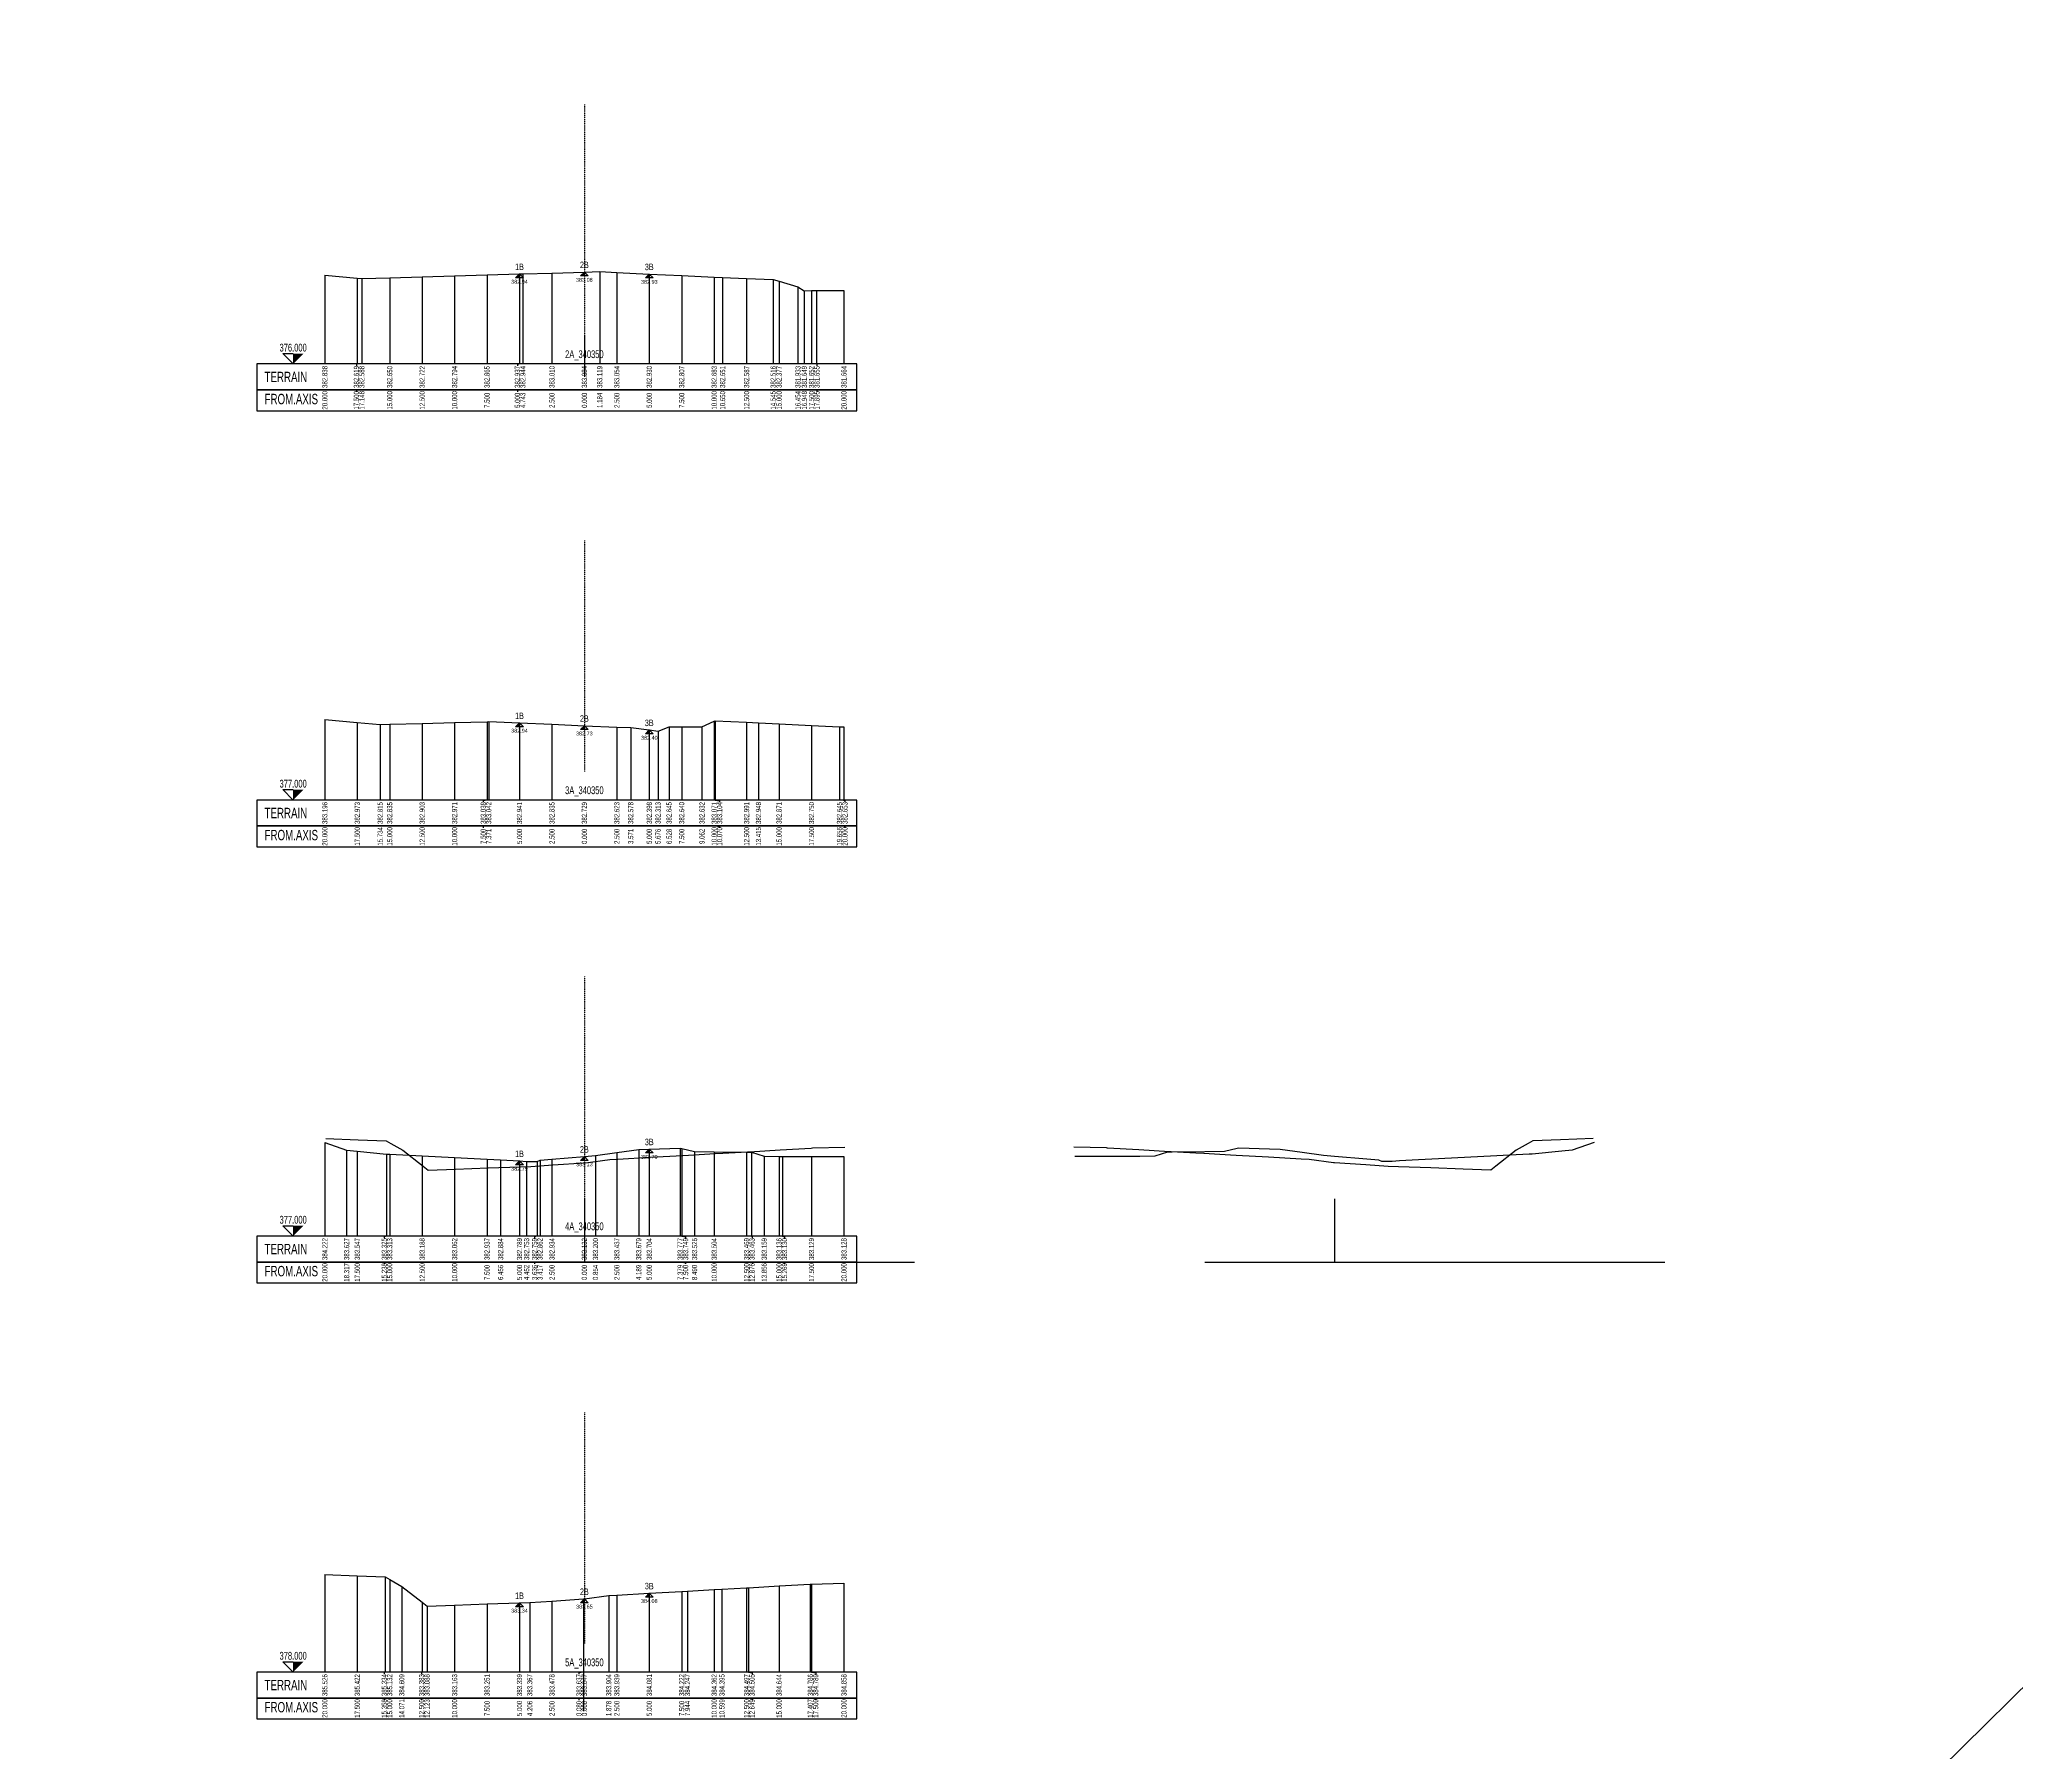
# Model space of a CAD drawing. Header units: centimetres. Extents: x 8495135 to 959133560, y 4530079 to 463453963.
# Drawn here: x 959014000 to 959029233, y 463407081 to 463420280 of the extents above; entities that cross this region are included whole.
import ezdxf
from ezdxf.enums import TextEntityAlignment as Align

# ---------------------------------------------------------------- set-up
doc = ezdxf.new("R2010")
doc.units = ezdxf.units.CM
doc.header["$LTSCALE"] = 0.1
doc.linetypes.add('CROSS2', pattern=[2, 1, -0.5, 0, -0.5])
for name, color, linetype in [('40_AXIS', 2, 'CROSS2'), ('40_ELEV_LABEL', 7, 'Continuous'), ('40_INTERS_POINTS', 7, 'Continuous'), ('40_PROFILE_NUMBER', 7, 'Continuous'), ('40_REF_ELEV', 7, 'Continuous'), ('40_RUBRIC_1_DESCRIPTON', 4, 'Continuous'), ('40_RUBRIC_2_DESCRIPTON', 4, 'Continuous'), ('40_RUBRIC_3', 7, 'Continuous'), ('40_RUBRIC_4', 7, 'Continuous'), ('40_TEMPLATE', 9, 'Continuous'), ('40_TERRAIN', 3, 'Continuous'), ('40_TERRAIN_VERT', 2, 'Continuous'), ('br_dimension', 1, 'Continuous'), ('br_hatch_tumen', 8, 'Continuous')]:
    doc.layers.add(name, color=color, linetype=linetype)
doc.styles.add('CROSS', font='CGSAPPS.SHX')
doc.styles.add('PLATEIA', font='CGSAPPS.SHX')
doc.styles.get("Standard").update_dxf_attribs({"font": 'arial.ttf'})

# ---------------------------------------------------------------- blocks, each defined once
blk = doc.blocks.new('CGSA_hgt15')
for p, q in [((-1, -1), (0, 0)), ((0, 0), (1, -1)), ((0, -1), (0, 0)), ((0, -1), (-1, -1)), ((1, -1), (0, -1))]:
    blk.add_line(p, q)
blk.add_solid([(0, 0), (0, -1), (-1, -1)])

msp = doc.modelspace()

# ---------------------------------------------------------------- linework, layer by layer
at = {"layer": '40_AXIS'}
for p, q in [((959018198.21, 463419780.07), (959018198.21, 463418000.07)), ((959018198.21, 463416420.07), (959018198.21, 463414640.07)), ((959018198.21, 463413060.07), (959018198.21, 463411280.07)), ((959018198.21, 463409700.07), (959018198.21, 463407920.07))]:
    msp.add_line(p, q, dxfattribs=at)
at = {"layer": '40_REF_ELEV'}
for p, q in [((959015954.21, 463417780.07), (959015874.21, 463417860.07)), ((959015874.21, 463417860.07), (959015954.21, 463417860.07)), ((959015954.21, 463414420.07), (959015874.21, 463414500.07)), ((959015874.21, 463414500.07), (959015954.21, 463414500.07)), ((959015954.21, 463411060.07), (959015874.21, 463411140.07)), ((959015874.21, 463411140.07), (959015954.21, 463411140.07)), ((959015954.21, 463407700.07), (959015874.21, 463407780.07)), ((959015874.21, 463407780.07), (959015954.21, 463407780.07))]:
    msp.add_line(p, q, dxfattribs=at)
for points in [[(959015954.21, 463417780.07), (959016034.21, 463417860.07), (959015954.21, 463417860.07)], [(959015954.21, 463414420.07), (959016034.21, 463414500.07), (959015954.21, 463414500.07)], [(959015954.21, 463411060.07), (959016034.21, 463411140.07), (959015954.21, 463411140.07)], [(959015954.21, 463407700.07), (959016034.21, 463407780.07), (959015954.21, 463407780.07)]]:
    msp.add_solid(points, dxfattribs=at)
at = {"layer": '40_RUBRIC_3'}
for points in [[(959016448.21, 463417780.07), (959016441.41, 463417775.07), (959016441.41, 463417765.07)], [(959017698.21, 463417780.07), (959017681.91, 463417775.07), (959017681.91, 463417765.07)], [(959019987.71, 463417780.07), (959019990.21, 463417775.07), (959019990.21, 463417765.07)], [(959017448.21, 463414420.07), (959017419.11, 463414415.07), (959017419.11, 463414405.07)], [(959019205.21, 463414420.07), (959019240.21, 463414415.07), (959019240.21, 463414405.07)], [(959020198.21, 463414420.07), (959020205.81, 463414415.07), (959020205.81, 463414405.07)], [(959016674.41, 463411060.07), (959016656.21, 463411055.07), (959016656.21, 463411045.07)], [(959017834.61, 463411060.07), (959017814.51, 463411055.07), (959017814.51, 463411045.07)], [(959018948.21, 463411060.07), (959018978.11, 463411055.07), (959018978.11, 463411045.07)], [(959019485.81, 463411060.07), (959019490.21, 463411055.07), (959019490.21, 463411045.07)], [(959019725.11, 463411060.07), (959019740.21, 463411055.07), (959019740.21, 463411045.07)], [(959016662.41, 463407700.07), (959016656.21, 463407695.07), (959016656.21, 463407685.07)], [(959016948.21, 463407700.07), (959016943.91, 463407695.07), (959016943.91, 463407685.07)], [(959018190.21, 463407700.07), (959018156.21, 463407695.07), (959018156.21, 463407685.07)], [(959019463.11, 463407700.07), (959019490.21, 463407695.07), (959019490.21, 463407685.07)], [(959019948.21, 463407700.07), (959019980.91, 463407695.07), (959019980.91, 463407685.07)]]:
    msp.add_lwpolyline(points, dxfattribs=at)
at = {"layer": '40_RUBRIC_4'}
for points in [[(959016448.21, 463417580.07), (959016441.41, 463417575.07), (959016441.41, 463417565.07)], [(959017698.21, 463417580.07), (959017681.91, 463417575.07), (959017681.91, 463417565.07)], [(959019987.71, 463417580.07), (959019990.21, 463417575.07), (959019990.21, 463417565.07)], [(959017448.21, 463414220.07), (959017419.11, 463414215.07), (959017419.11, 463414205.07)], [(959019205.21, 463414220.07), (959019240.21, 463414215.07), (959019240.21, 463414205.07)], [(959020198.21, 463414220.07), (959020205.81, 463414215.07), (959020205.81, 463414205.07)], [(959016674.41, 463410860.07), (959016656.21, 463410855.07), (959016656.21, 463410845.07)], [(959017834.61, 463410860.07), (959017814.51, 463410855.07), (959017814.51, 463410845.07)], [(959018948.21, 463410860.07), (959018978.11, 463410855.07), (959018978.11, 463410845.07)], [(959019485.81, 463410860.07), (959019490.21, 463410855.07), (959019490.21, 463410845.07)], [(959019725.11, 463410860.07), (959019740.21, 463410855.07), (959019740.21, 463410845.07)], [(959016662.41, 463407500.07), (959016656.21, 463407495.07), (959016656.21, 463407485.07)], [(959016948.21, 463407500.07), (959016943.91, 463407495.07), (959016943.91, 463407485.07)], [(959018190.21, 463407500.07), (959018156.21, 463407495.07), (959018156.21, 463407485.07)], [(959019463.11, 463407500.07), (959019490.21, 463407495.07), (959019490.21, 463407485.07)], [(959019948.21, 463407500.07), (959019980.91, 463407495.07), (959019980.91, 463407485.07)]]:
    msp.add_lwpolyline(points, dxfattribs=at)
at = {"layer": '40_TEMPLATE'}
for points in [[(959015674.21, 463417780.07), (959015674.21, 463417580.07), (959020298.21, 463417580.07), (959020298.21, 463417780.07), (959015674.21, 463417780.07)], [(959015674.21, 463417580.07), (959015674.21, 463417420.07), (959020298.21, 463417420.07), (959020298.21, 463417580.07), (959015674.21, 463417580.07)], [(959015674.21, 463414420.07), (959015674.21, 463414220.07), (959020298.21, 463414220.07), (959020298.21, 463414420.07), (959015674.21, 463414420.07)], [(959015674.21, 463414220.07), (959015674.21, 463414060.07), (959020298.21, 463414060.07), (959020298.21, 463414220.07), (959015674.21, 463414220.07)], [(959015674.21, 463411060.07), (959015674.21, 463410860.07), (959020298.21, 463410860.07), (959020298.21, 463411060.07), (959015674.21, 463411060.07)], [(959015674.21, 463410860.07), (959015674.21, 463410700.07), (959020298.21, 463410700.07), (959020298.21, 463410860.07), (959015674.21, 463410860.07)], [(959015674.21, 463407700.07), (959015674.21, 463407500.07), (959020298.21, 463407500.07), (959020298.21, 463407700.07), (959015674.21, 463407700.07)], [(959015674.21, 463407500.07), (959015674.21, 463407340.07), (959020298.21, 463407340.07), (959020298.21, 463407500.07), (959015674.21, 463407500.07)]]:
    msp.add_lwpolyline(points, dxfattribs=at)
at = {"layer": '40_TERRAIN'}
for points in [[(959016198.21, 463418463.87), (959016448.21, 463418441.97), (959016483.41, 463418438.87), (959016698.21, 463418445.07), (959016948.21, 463418452.27), (959017198.21, 463418459.47), (959017448.21, 463418466.57), (959017698.21, 463418473.77), (959017723.91, 463418474.47), (959017948.21, 463418481.07), (959018198.21, 463418488.47), (959018316.61, 463418491.97), (959018448.21, 463418485.47), (959018698.21, 463418473.07), (959018948.21, 463418460.77), (959019198.21, 463418448.37), (959019263.21, 463418445.17), (959019448.21, 463418438.77), (959019652.71, 463418431.67), (959019698.21, 463418417.77), (959019843.61, 463418373.37), (959019893.01, 463418344.97), (959019948.21, 463418345.27), (959019987.71, 463418345.57), (959020198.21, 463418346.47)], [(959016198.21, 463415039.67), (959016448.21, 463415017.37), (959016624.81, 463415001.57), (959016698.21, 463415003.57), (959016948.21, 463415010.37), (959017198.21, 463415017.17), (959017448.21, 463415023.87), (959017461.11, 463415024.27), (959017698.21, 463415014.17), (959017948.21, 463415003.57), (959018198.21, 463414992.97), (959018448.21, 463414982.37), (959018555.31, 463414977.87), (959018698.21, 463414959.87), (959018765.81, 463414951.37), (959018851.01, 463414984.57), (959018948.21, 463414984.07), (959019104.41, 463414983.27), (959019198.21, 463415027.17), (959019205.21, 463415030.47), (959019448.21, 463415019.17), (959019539.71, 463415014.87), (959019698.21, 463415007.17), (959019948.21, 463414995.07), (959020163.81, 463414984.57), (959020198.21, 463414985.37)], [(959016198.21, 463411782.27), (959016366.51, 463411722.77), (959016448.21, 463411714.77), (959016674.41, 463411692.57), (959016698.21, 463411691.37), (959016948.21, 463411678.87), (959017198.21, 463411666.27), (959017448.21, 463411653.77), (959017552.61, 463411648.47), (959017698.21, 463411638.97), (959017753.01, 463411635.37), (959017834.61, 463411635.97), (959017856.51, 463411646.27), (959017948.21, 463411653.47), (959018198.21, 463411673.27), (959018283.61, 463411680.07), (959018448.21, 463411703.77), (959018617.11, 463411727.97), (959018698.21, 463411730.47), (959018936.11, 463411737.77), (959018948.21, 463411734.97), (959019047.21, 463411712.67), (959019198.21, 463411710.47), (959019448.21, 463411706.97), (959019485.81, 463411706.37), (959019583.81, 463411675.97), (959019698.21, 463411673.67), (959019725.11, 463411673.07), (959019948.21, 463411672.97), (959020198.21, 463411672.87)], [(959016206.21, 463411812.67), (959016456.21, 463411802.27), (959016670.41, 463411793.47), (959016706.21, 463411773.27), (959016799.11, 463411720.97), (959016956.21, 463411598.37), (959016993.91, 463411568.87), (959017206.21, 463411576.37), (959017456.21, 463411585.17), (959017706.21, 463411593.97), (959017785.61, 463411596.77), (959017956.21, 463411607.87), (959018198.21, 463411623.77), (959018206.21, 463411624.77), (959018394.01, 463411650.47), (959018456.21, 463411653.97), (959018706.21, 463411668.17), (959018956.21, 463411682.27), (959019000.61, 463411684.77), (959019206.21, 463411696.27), (959019266.11, 463411699.57), (959019456.21, 463411709.77), (959019471.11, 463411710.57), (959019706.21, 463411724.47), (959019946.91, 463411738.67), (959019956.21, 463411738.97), (959020206.21, 463411745.87)], [(959025970.56, 463411812.67), (959025720.56, 463411802.27), (959025506.36, 463411793.47), (959025470.56, 463411773.27), (959025377.66, 463411720.97), (959025220.56, 463411598.37), (959025182.86, 463411568.87), (959024970.56, 463411576.37), (959024720.56, 463411585.17), (959024470.56, 463411593.97), (959024391.16, 463411596.77), (959024220.56, 463411607.87), (959023978.56, 463411623.77), (959023970.56, 463411624.77), (959023782.76, 463411650.47), (959023720.56, 463411653.97), (959023470.56, 463411668.17), (959023220.56, 463411682.27), (959023176.16, 463411684.77), (959022970.56, 463411696.27), (959022910.66, 463411699.57), (959022720.56, 463411709.77), (959022705.66, 463411710.57), (959022470.56, 463411724.47), (959022229.86, 463411738.67), (959022220.56, 463411738.97), (959021970.56, 463411745.87)], [(959025978.56, 463411782.27), (959025810.26, 463411722.77), (959025728.56, 463411714.77), (959025502.36, 463411692.57), (959025478.56, 463411691.37), (959025228.56, 463411678.87), (959024978.56, 463411666.27), (959024728.56, 463411653.77), (959024624.16, 463411648.47), (959024478.56, 463411638.97), (959024423.76, 463411635.37), (959024342.16, 463411635.97), (959024320.26, 463411646.27), (959024228.56, 463411653.47), (959023978.56, 463411673.27), (959023893.16, 463411680.07), (959023728.56, 463411703.77), (959023559.66, 463411727.97), (959023478.56, 463411730.47), (959023240.66, 463411737.77), (959023228.56, 463411734.97), (959023129.56, 463411712.67), (959022978.56, 463411710.47), (959022728.56, 463411706.97), (959022690.96, 463411706.37), (959022592.96, 463411675.97), (959022478.56, 463411673.67), (959022451.66, 463411673.07), (959022228.56, 463411672.97), (959021978.56, 463411672.87)], [(959016198.21, 463408452.67), (959016448.21, 463408442.27), (959016662.41, 463408433.47), (959016698.21, 463408413.27), (959016791.11, 463408360.97), (959016948.21, 463408238.37), (959016985.91, 463408208.87), (959017198.21, 463408216.37), (959017448.21, 463408225.17), (959017698.21, 463408233.97), (959017777.61, 463408236.77), (959017948.21, 463408247.87), (959018190.21, 463408263.77), (959018198.21, 463408264.77), (959018386.01, 463408290.47), (959018448.21, 463408293.97), (959018698.21, 463408308.17), (959018948.21, 463408322.27), (959018992.61, 463408324.77), (959019198.21, 463408336.27), (959019258.11, 463408339.57), (959019448.21, 463408349.77), (959019463.11, 463408350.57), (959019698.21, 463408364.47), (959019938.91, 463408378.67), (959019948.21, 463408378.97), (959020198.21, 463408385.87)]]:
    msp.add_lwpolyline(points, dxfattribs=at)
at = {"layer": '40_TERRAIN_VERT'}
for p, q in [((959016198.21, 463418463.87), (959016198.21, 463417780.07)), ((959016448.21, 463418441.97), (959016448.21, 463417780.07)), ((959016483.41, 463418438.87), (959016483.41, 463417780.07)), ((959016698.21, 463418445.07), (959016698.21, 463417780.07)), ((959016948.21, 463418452.27), (959016948.21, 463417780.07)), ((959017198.21, 463418459.47), (959017198.21, 463417780.07)), ((959017448.21, 463418466.57), (959017448.21, 463417780.07)), ((959017698.21, 463418473.77), (959017698.21, 463417780.07)), ((959017723.91, 463418474.47), (959017723.91, 463417780.07)), ((959017948.21, 463418481.07), (959017948.21, 463417780.07)), ((959018316.61, 463418491.97), (959018316.61, 463417780.07)), ((959018448.21, 463418485.47), (959018448.21, 463417780.07)), ((959018698.21, 463418473.07), (959018698.21, 463417780.07)), ((959018948.21, 463418460.77), (959018948.21, 463417780.07)), ((959019198.21, 463418448.37), (959019198.21, 463417780.07)), ((959019263.21, 463418445.17), (959019263.21, 463417780.07)), ((959019448.21, 463418438.77), (959019448.21, 463417780.07)), ((959019652.71, 463418431.67), (959019652.71, 463417780.07)), ((959019698.21, 463418417.77), (959019698.21, 463417780.07)), ((959019843.61, 463418373.37), (959019843.61, 463417780.07)), ((959019893.01, 463418344.97), (959019893.01, 463417780.07)), ((959019948.21, 463418345.27), (959019948.21, 463417780.07)), ((959019987.71, 463418345.57), (959019987.71, 463417780.07)), ((959020198.21, 463418346.47), (959020198.21, 463417780.07)), ((959016198.21, 463415039.67), (959016198.21, 463414420.07)), ((959016448.21, 463415017.37), (959016448.21, 463414420.07)), ((959016624.81, 463415001.57), (959016624.81, 463414420.07)), ((959016698.21, 463415003.57), (959016698.21, 463414420.07)), ((959016948.21, 463415010.37), (959016948.21, 463414420.07)), ((959017198.21, 463415017.17), (959017198.21, 463414420.07)), ((959017448.21, 463415023.87), (959017448.21, 463414420.07)), ((959017461.11, 463415024.27), (959017461.11, 463414420.07)), ((959017698.21, 463415014.17), (959017698.21, 463414420.07)), ((959017948.21, 463415003.57), (959017948.21, 463414420.07)), ((959018448.21, 463414982.37), (959018448.21, 463414420.07)), ((959018555.31, 463414977.87), (959018555.31, 463414420.07)), ((959018698.21, 463414959.87), (959018698.21, 463414420.07)), ((959018765.81, 463414951.37), (959018765.81, 463414420.07)), ((959018851.01, 463414984.57), (959018851.01, 463414420.07)), ((959018948.21, 463414984.07), (959018948.21, 463414420.07)), ((959019104.41, 463414983.27), (959019104.41, 463414420.07)), ((959019198.21, 463415027.17), (959019198.21, 463414420.07)), ((959019205.21, 463415030.47), (959019205.21, 463414420.07)), ((959019448.21, 463415019.17), (959019448.21, 463414420.07)), ((959019539.71, 463415014.87), (959019539.71, 463414420.07)), ((959019698.21, 463415007.17), (959019698.21, 463414420.07)), ((959019948.21, 463414995.07), (959019948.21, 463414420.07)), ((959020163.81, 463414984.57), (959020163.81, 463414420.07)), ((959020198.21, 463414985.37), (959020198.21, 463414420.07)), ((959016198.21, 463411782.27), (959016198.21, 463411060.07)), ((959016366.51, 463411722.77), (959016366.51, 463411060.07)), ((959016448.21, 463411714.77), (959016448.21, 463411060.07)), ((959018448.21, 463411703.77), (959018448.21, 463411060.07)), ((959018617.11, 463411727.97), (959018617.11, 463411060.07)), ((959018698.21, 463411730.47), (959018698.21, 463411060.07)), ((959018936.11, 463411737.77), (959018936.11, 463411060.07)), ((959018948.21, 463411734.97), (959018948.21, 463411060.07)), ((959019047.21, 463411712.67), (959019047.21, 463411060.07)), ((959019198.21, 463411710.47), (959019198.21, 463411060.07)), ((959019448.21, 463411706.97), (959019448.21, 463411060.07)), ((959019485.81, 463411706.37), (959019485.81, 463411060.07)), ((959016674.41, 463411692.57), (959016674.41, 463411060.07)), ((959016698.21, 463411691.37), (959016698.21, 463411060.07)), ((959016948.21, 463411678.87), (959016948.21, 463411060.07)), ((959017198.21, 463411666.27), (959017198.21, 463411060.07)), ((959017448.21, 463411653.77), (959017448.21, 463411060.07)), ((959017552.61, 463411648.47), (959017552.61, 463411060.07)), ((959017698.21, 463411638.97), (959017698.21, 463411060.07)), ((959017753.01, 463411635.37), (959017753.01, 463411060.07)), ((959017834.61, 463411635.97), (959017834.61, 463411060.07)), ((959017856.51, 463411646.27), (959017856.51, 463411060.07)), ((959017948.21, 463411653.47), (959017948.21, 463411060.07)), ((959018283.61, 463411680.07), (959018283.61, 463411060.07)), ((959019583.81, 463411675.97), (959019583.81, 463411060.07)), ((959019698.21, 463411673.67), (959019698.21, 463411060.07)), ((959019725.11, 463411673.07), (959019725.11, 463411060.07)), ((959019948.21, 463411672.97), (959019948.21, 463411060.07)), ((959020198.21, 463411672.87), (959020198.21, 463411060.07)), ((959016198.21, 463408452.67), (959016198.21, 463407700.07)), ((959016448.21, 463408442.27), (959016448.21, 463407700.07)), ((959016662.41, 463408433.47), (959016662.41, 463407700.07)), ((959016698.21, 463408413.27), (959016698.21, 463407700.07)), ((959016791.11, 463408360.97), (959016791.11, 463407700.07)), ((959019448.21, 463408349.77), (959019448.21, 463407700.07)), ((959019463.11, 463408350.57), (959019463.11, 463407700.07)), ((959019698.21, 463408364.47), (959019698.21, 463407700.07)), ((959019938.91, 463408378.67), (959019938.91, 463407700.07)), ((959019948.21, 463408378.97), (959019948.21, 463407700.07)), ((959020198.21, 463408385.87), (959020198.21, 463407700.07)), ((959016948.21, 463408238.37), (959016948.21, 463407700.07)), ((959016985.91, 463408208.87), (959016985.91, 463407700.07)), ((959017198.21, 463408216.37), (959017198.21, 463407700.07)), ((959017448.21, 463408225.17), (959017448.21, 463407700.07)), ((959017698.21, 463408233.97), (959017698.21, 463407700.07)), ((959017777.61, 463408236.77), (959017777.61, 463407700.07)), ((959017948.21, 463408247.87), (959017948.21, 463407700.07)), ((959018190.21, 463408263.77), (959018190.21, 463407700.07)), ((959018386.01, 463408290.47), (959018386.01, 463407700.07)), ((959018448.21, 463408293.97), (959018448.21, 463407700.07)), ((959018698.21, 463408308.17), (959018698.21, 463407700.07)), ((959018948.21, 463408322.27), (959018948.21, 463407700.07)), ((959018992.61, 463408324.77), (959018992.61, 463407700.07)), ((959019198.21, 463408336.27), (959019198.21, 463407700.07)), ((959019258.11, 463408339.57), (959019258.11, 463407700.07))]:
    msp.add_line(p, q, dxfattribs=at)
at = {"layer": 'br_dimension'}
msp.add_lwpolyline([(959013837.5, 463395941.6), (959015158.2, 463396683.3), (959016467.97, 463397447.9), (959017753.91, 463398252), (959019024.22, 463399079.1), (959020266.6, 463399941.6), (959021704.1, 463400988.5), (959023111.72, 463402079.8), (959024495.7, 463403196.8), (959025841.6, 463404356.2), (959027170.31, 463405541.6), (959028457.81, 463406766.6), (959029724.22, 463408016.6), (959030950, 463409304.8), (959032150, 463410616.6), (959033308.2, 463411964.5), (959034441.6, 463413333.3), (959035533.2, 463414739.5), (959036595.7, 463416164.5), (959037616.6, 463417620.8), (959038607.81, 463419097.9), (959039575, 463420639.5), (959051336.72, 463439341.6)], dxfattribs=at)
at = {"layer": 'br_hatch_tumen'}
for p, q in [((959018198.21, 463418000.07), (959018198.21, 463417780.07)), ((959018198.21, 463417780.07), (959018198.21, 463417680.07)), ((959018198.21, 463411347.58), (959018198.21, 463410860.07)), ((959023978.56, 463411347.58), (959023978.56, 463410860.07)), ((959017198.21, 463410860.07), (959020742.88, 463410860.07)), ((959022978.56, 463410860.07), (959026523.23, 463410860.07)), ((959018190.21, 463407700.07), (959018190.21, 463407400.07))]:
    msp.add_line(p, q, dxfattribs=at)

# ---------------------------------------------------------------- block references
at = {"layer": '40_ELEV_LABEL', "xscale": 30, "yscale": 30, "zscale": 100}
for p in [(959017698.21, 463418473.77), (959018198.21, 463418488.47), (959018698.21, 463418473.07), (959017698.21, 463415014.17), (959018198.21, 463414992.97), (959018698.21, 463414959.87), (959018698.21, 463411730.47), (959017698.21, 463411638.97), (959018198.21, 463411673.27), (959017698.21, 463408233.97), (959018198.21, 463408264.77), (959018698.21, 463408308.17)]:
    msp.add_blockref('CGSA_hgt15', p, dxfattribs=at)

# ---------------------------------------------------------------- texts
at = {"layer": '40_ELEV_LABEL'}
for s, p in [('382.94', (959017698.21, 463418428.77)), ('383.08', (959018198.21, 463418443.47)), ('382.93', (959018698.21, 463418428.07)), ('382.94', (959017698.21, 463414969.17)), ('382.73', (959018198.21, 463414947.97)), ('382.40', (959018698.21, 463414914.87)), ('382.79', (959017698.21, 463411593.97)), ('383.13', (959018198.21, 463411628.27)), ('383.70', (959018698.21, 463411685.47)), ('383.65', (959018198.21, 463408219.77)), ('384.08', (959018698.21, 463408263.17)), ('383.34', (959017698.21, 463408188.97))]:
    msp.add_text(s, height=30, dxfattribs=at).set_placement(p, align=Align.TOP_CENTER)
at = {"layer": '40_INTERS_POINTS', "color": 6, "lineweight": 30, "width": 0.7}
for s, p in [('1B', (959017698.21, 463418503.77)), ('2B', (959018198.21, 463418518.47)), ('3B', (959018698.21, 463418503.07)), ('1B', (959017698.21, 463415044.17)), ('2B', (959018198.21, 463415022.97)), ('3B', (959018698.21, 463414989.87)), ('1B', (959017698.21, 463411668.97)), ('2B', (959018198.21, 463411703.27)), ('3B', (959018698.21, 463411760.47)), ('2B', (959018198.21, 463408294.77)), ('3B', (959018698.21, 463408338.17)), ('1B', (959017698.21, 463408263.97))]:
    msp.add_text(s, height=50, dxfattribs=at).set_placement(p, align=Align.CENTER)
at = {"layer": '40_PROFILE_NUMBER', "style": 'PLATEIA', "width": 0.7}
for s, p in [('2A_340350', (959018198.21, 463417825.42)), ('3A_340350', (959018198.21, 463414465.42)), ('4A_340350', (959018198.21, 463411105.42)), ('5A_340350', (959018198.21, 463407745.42))]:
    msp.add_text(s, height=60, dxfattribs=at).set_placement(p, align=Align.CENTER)
at = {"layer": '40_REF_ELEV', "style": 'PLATEIA', "width": 0.7}
for s, p in [('376.000', (959015954.21, 463417876.07)), ('377.000', (959015954.21, 463414516.07)), ('377.000', (959015954.21, 463411156.07)), ('378.000', (959015954.21, 463407796.07))]:
    msp.add_text(s, height=60, dxfattribs=at).set_placement(p, align=Align.CENTER)
at = {"layer": '40_RUBRIC_1_DESCRIPTON', "style": 'CROSS', "width": 0.7}
for p in [(959015734.21, 463417680.07), (959015734.21, 463414320.07), (959015734.21, 463410960.07), (959015734.21, 463407600.07)]:
    msp.add_text('TERRAIN', height=80, dxfattribs=at).set_placement(p, align=Align.MIDDLE_LEFT)
at = {"layer": '40_RUBRIC_2_DESCRIPTON', "style": 'CROSS', "width": 0.7}
for p in [(959015734.21, 463417510.07), (959015734.21, 463414150.07), (959015734.21, 463410790.07), (959015734.21, 463407430.07)]:
    msp.add_text('FROM.AXIS', height=80, dxfattribs=at).set_placement(p, align=Align.MIDDLE_LEFT)
at = {"layer": '40_RUBRIC_3', "style": 'PLATEIA', "width": 0.7}
for s, p in [('382.838', (959016198.21, 463417680.07)), ('382.619', (959016441.41, 463417680.07)), ('382.588', (959016483.41, 463417680.07)), ('382.650', (959016698.21, 463417680.07)), ('382.722', (959016948.21, 463417680.07)), ('382.794', (959017198.21, 463417680.07)), ('382.865', (959017448.21, 463417680.07)), ('382.937', (959017681.91, 463417680.07)), ('382.944', (959017723.91, 463417680.07)), ('383.010', (959017948.21, 463417680.07)), ('383.084', (959018198.21, 463417680.07)), ('383.119', (959018316.61, 463417680.07)), ('383.054', (959018448.21, 463417680.07)), ('382.930', (959018698.21, 463417680.07)), ('382.807', (959018948.21, 463417680.07)), ('382.683', (959019198.21, 463417680.07)), ('382.651', (959019263.21, 463417680.07)), ('382.587', (959019448.21, 463417680.07)), ('382.516', (959019652.71, 463417680.07)), ('382.377', (959019698.21, 463417680.07)), ('381.933', (959019843.61, 463417680.07)), ('381.649', (959019893.01, 463417680.07)), ('381.652', (959019948.21, 463417680.07)), ('381.655', (959019990.21, 463417680.07)), ('381.664', (959020198.21, 463417680.07)), ('383.196', (959016198.21, 463414320.07)), ('382.973', (959016448.21, 463414320.07)), ('382.815', (959016624.81, 463414320.07)), ('382.835', (959016698.21, 463414320.07)), ('382.903', (959016948.21, 463414320.07)), ('382.971', (959017198.21, 463414320.07)), ('383.038', (959017419.11, 463414320.07)), ('383.042', (959017461.11, 463414320.07)), ('382.941', (959017698.21, 463414320.07)), ('382.835', (959017948.21, 463414320.07)), ('382.729', (959018198.21, 463414320.07)), ('382.623', (959018448.21, 463414320.07)), ('382.578', (959018555.31, 463414320.07)), ('382.398', (959018698.21, 463414320.07)), ('382.313', (959018765.81, 463414320.07)), ('382.645', (959018851.01, 463414320.07)), ('382.640', (959018948.21, 463414320.07)), ('382.632', (959019104.41, 463414320.07)), ('383.071', (959019198.21, 463414320.07)), ('383.104', (959019240.21, 463414320.07)), ('382.991', (959019448.21, 463414320.07)), ('382.948', (959019539.71, 463414320.07)), ('382.871', (959019698.21, 463414320.07)), ('382.750', (959019948.21, 463414320.07)), ('382.645', (959020163.81, 463414320.07)), ('382.653', (959020205.81, 463414320.07)), ('384.222', (959016198.21, 463410960.07)), ('383.627', (959016366.51, 463410960.07)), ('383.547', (959016448.21, 463410960.07)), ('383.325', (959016656.21, 463410960.07)), ('383.313', (959016698.21, 463410960.07)), ('383.188', (959016948.21, 463410960.07)), ('383.062', (959017198.21, 463410960.07)), ('382.937', (959017448.21, 463410960.07)), ('382.884', (959017552.61, 463410960.07)), ('382.789', (959017698.21, 463410960.07)), ('382.753', (959017753.01, 463410960.07)), ('382.759', (959017814.51, 463410960.07)), ('382.862', (959017856.51, 463410960.07)), ('382.934', (959017948.21, 463410960.07)), ('383.132', (959018198.21, 463410960.07)), ('383.200', (959018283.61, 463410960.07)), ('383.437', (959018448.21, 463410960.07)), ('383.679', (959018617.11, 463410960.07)), ('383.704', (959018698.21, 463410960.07)), ('383.777', (959018936.11, 463410960.07)), ('383.749', (959018978.11, 463410960.07)), ('383.526', (959019047.21, 463410960.07)), ('383.504', (959019198.21, 463410960.07)), ('383.469', (959019448.21, 463410960.07)), ('383.463', (959019490.21, 463410960.07)), ('383.159', (959019583.81, 463410960.07)), ('383.136', (959019698.21, 463410960.07)), ('383.130', (959019740.21, 463410960.07)), ('383.129', (959019948.21, 463410960.07)), ('383.128', (959020198.21, 463410960.07)), ('385.526', (959016198.21, 463407600.07)), ('385.422', (959016448.21, 463407600.07)), ('385.334', (959016656.21, 463407600.07)), ('385.132', (959016698.21, 463407600.07)), ('384.609', (959016791.11, 463407600.07)), ('383.383', (959016943.91, 463407600.07)), ('383.088', (959016985.91, 463407600.07)), ('383.163', (959017198.21, 463407600.07)), ('383.251', (959017448.21, 463407600.07)), ('383.339', (959017698.21, 463407600.07)), ('383.367', (959017777.61, 463407600.07)), ('383.478', (959017948.21, 463407600.07)), ('383.637', (959018156.21, 463407600.07)), ('383.647', (959018198.21, 463407600.07)), ('383.904', (959018386.01, 463407600.07)), ('383.939', (959018448.21, 463407600.07)), ('384.081', (959018698.21, 463407600.07)), ('384.222', (959018948.21, 463407600.07)), ('384.247', (959018992.61, 463407600.07)), ('384.362', (959019198.21, 463407600.07)), ('384.395', (959019258.11, 463407600.07)), ('384.497', (959019448.21, 463407600.07)), ('384.505', (959019490.21, 463407600.07)), ('384.644', (959019698.21, 463407600.07)), ('384.786', (959019938.91, 463407600.07)), ('384.789', (959019980.91, 463407600.07)), ('384.858', (959020198.21, 463407600.07))]:
    msp.add_text(s, height=40, rotation=90, dxfattribs=at).set_placement(p, align=Align.MIDDLE)
at = {"layer": '40_RUBRIC_4', "style": 'PLATEIA', "width": 0.7}
for s, p in [('20.000', (959016198.21, 463417500.07)), ('17.500', (959016441.41, 463417500.07)), ('17.148', (959016483.41, 463417500.07)), ('15.000', (959016698.21, 463417500.07)), ('12.500', (959016948.21, 463417500.07)), ('10.000', (959017198.21, 463417500.07)), ('7.500', (959017448.21, 463417500.07)), ('5.000', (959017681.91, 463417500.07)), ('4.743', (959017723.91, 463417500.07)), ('2.500', (959017948.21, 463417500.07)), ('0.000', (959018198.21, 463417500.07)), ('1.184', (959018316.61, 463417500.07)), ('2.500', (959018448.21, 463417500.07)), ('5.000', (959018698.21, 463417500.07)), ('7.500', (959018948.21, 463417500.07)), ('10.000', (959019198.21, 463417500.07)), ('10.650', (959019263.21, 463417500.07)), ('12.500', (959019448.21, 463417500.07)), ('14.545', (959019652.71, 463417500.07)), ('15.000', (959019698.21, 463417500.07)), ('16.454', (959019843.61, 463417500.07)), ('16.948', (959019893.01, 463417500.07)), ('17.500', (959019948.21, 463417500.07)), ('17.895', (959019990.21, 463417500.07)), ('20.000', (959020198.21, 463417500.07)), ('20.000', (959016198.21, 463414140.07)), ('17.500', (959016448.21, 463414140.07)), ('15.734', (959016624.81, 463414140.07)), ('15.000', (959016698.21, 463414140.07)), ('12.500', (959016948.21, 463414140.07)), ('10.000', (959017198.21, 463414140.07)), ('7.500', (959017419.11, 463414140.07)), ('7.371', (959017461.11, 463414140.07)), ('5.000', (959017698.21, 463414140.07)), ('2.500', (959017948.21, 463414140.07)), ('0.000', (959018198.21, 463414140.07)), ('2.500', (959018448.21, 463414140.07)), ('3.571', (959018555.31, 463414140.07)), ('5.000', (959018698.21, 463414140.07)), ('5.676', (959018765.81, 463414140.07)), ('6.528', (959018851.01, 463414140.07)), ('7.500', (959018948.21, 463414140.07)), ('9.062', (959019104.41, 463414140.07)), ('10.000', (959019198.21, 463414140.07)), ('10.070', (959019240.21, 463414140.07)), ('12.500', (959019448.21, 463414140.07)), ('13.415', (959019539.71, 463414140.07)), ('15.000', (959019698.21, 463414140.07)), ('17.500', (959019948.21, 463414140.07)), ('19.656', (959020163.81, 463414140.07)), ('20.000', (959020205.81, 463414140.07)), ('20.000', (959016198.21, 463410780.07)), ('18.317', (959016366.51, 463410780.07)), ('17.500', (959016448.21, 463410780.07)), ('15.238', (959016656.21, 463410780.07)), ('15.000', (959016698.21, 463410780.07)), ('12.500', (959016948.21, 463410780.07)), ('10.000', (959017198.21, 463410780.07)), ('7.500', (959017448.21, 463410780.07)), ('6.456', (959017552.61, 463410780.07)), ('5.000', (959017698.21, 463410780.07)), ('4.452', (959017753.01, 463410780.07)), ('3.636', (959017814.51, 463410780.07)), ('3.417', (959017856.51, 463410780.07)), ('2.500', (959017948.21, 463410780.07)), ('0.000', (959018198.21, 463410780.07)), ('0.854', (959018283.61, 463410780.07)), ('2.500', (959018448.21, 463410780.07)), ('4.189', (959018617.11, 463410780.07)), ('5.000', (959018698.21, 463410780.07)), ('7.379', (959018936.11, 463410780.07)), ('7.500', (959018978.11, 463410780.07)), ('8.490', (959019047.21, 463410780.07)), ('10.000', (959019198.21, 463410780.07)), ('12.500', (959019448.21, 463410780.07)), ('12.876', (959019490.21, 463410780.07)), ('13.856', (959019583.81, 463410780.07)), ('15.000', (959019698.21, 463410780.07)), ('15.269', (959019740.21, 463410780.07)), ('17.500', (959019948.21, 463410780.07)), ('20.000', (959020198.21, 463410780.07)), ('20.000', (959016198.21, 463407420.07)), ('17.500', (959016448.21, 463407420.07)), ('15.358', (959016656.21, 463407420.07)), ('15.000', (959016698.21, 463407420.07)), ('14.071', (959016791.11, 463407420.07)), ('12.500', (959016943.91, 463407420.07)), ('12.123', (959016985.91, 463407420.07)), ('10.000', (959017198.21, 463407420.07)), ('7.500', (959017448.21, 463407420.07)), ('5.000', (959017698.21, 463407420.07)), ('4.206', (959017777.61, 463407420.07)), ('2.500', (959017948.21, 463407420.07)), ('0.080', (959018156.21, 463407420.07)), ('0.000', (959018198.21, 463407420.07)), ('1.878', (959018386.01, 463407420.07)), ('2.500', (959018448.21, 463407420.07)), ('5.000', (959018698.21, 463407420.07)), ('7.500', (959018948.21, 463407420.07)), ('7.944', (959018992.61, 463407420.07)), ('10.000', (959019198.21, 463407420.07)), ('10.599', (959019258.11, 463407420.07)), ('12.500', (959019448.21, 463407420.07)), ('12.649', (959019490.21, 463407420.07)), ('15.000', (959019698.21, 463407420.07)), ('17.407', (959019938.91, 463407420.07)), ('17.500', (959019980.91, 463407420.07)), ('20.000', (959020198.21, 463407420.07))]:
    msp.add_text(s, height=40, rotation=90, dxfattribs=at).set_placement(p, align=Align.MIDDLE)

doc.saveas('drawing.dxf')
